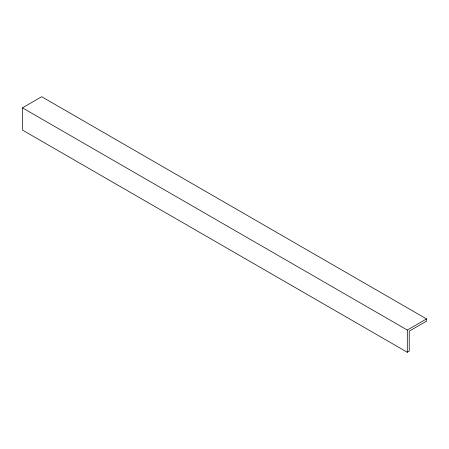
<?xml version="1.0" encoding="UTF-8"?>
<svg xmlns="http://www.w3.org/2000/svg" width="449" height="449" viewBox="0 0 449 449"><rect width="100%" height="100%" fill="white"/><g stroke="black" fill="none" stroke-linecap="round" stroke-linejoin="round"><path stroke-width="0.67" d="M22.45 107.85L41.695 96.737L426.55 318.93L426.55 321.153L409.23 331.154L409.23 351.152L407.305 352.263L22.45 130.07L22.45 107.85L407.305 330.043L426.55 318.93M407.305 330.043L407.305 352.263"/></g></svg>
